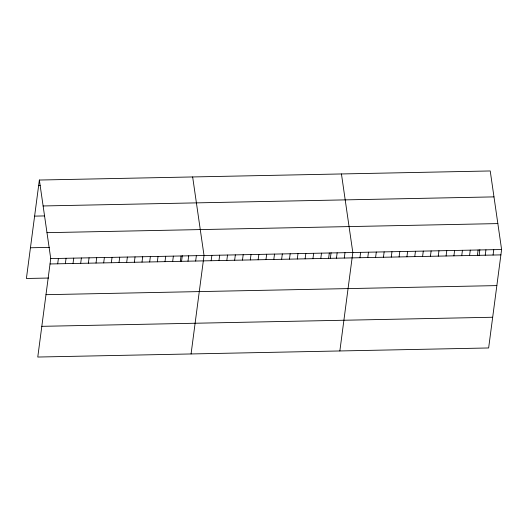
<?xml version="1.0" encoding="UTF-8"?>
<svg xmlns="http://www.w3.org/2000/svg" width="528" height="528" viewBox="0 0 528 528"><rect width="100%" height="100%" fill="white"/><g stroke="black" fill="none" stroke-linecap="round" stroke-linejoin="round"><path stroke-width="0.79" d="M39.362 180.035L50.734 258.595L37.772 357.04L488.638 347.965L501.6 249.52L490.228 170.96L39.362 180.035L26.4 278.48L48.629 278.038M57.691 263.815L58.397 258.443M65.353 263.657L66.066 258.291M73.022 263.505L73.729 258.133M80.685 263.347L81.391 257.981M88.348 263.195L89.06 257.822M96.017 263.043L96.723 257.671M103.679 262.885L104.386 257.519M111.342 262.733L112.048 257.36M119.011 262.581L119.717 257.209M126.674 262.423L127.38 257.05M134.336 262.271L135.043 256.898M142.006 262.112L142.712 256.747M149.668 261.961L150.374 256.588M157.331 261.809L158.037 256.436M165 261.65L165.706 256.278M172.663 261.499L173.369 256.126M180.325 261.34L181.031 255.974M181.526 261.499L182.292 255.651M187.994 261.188L188.701 255.816M195.657 261.037L196.363 255.664M191.07 353.958L204.026 255.512L192.654 176.953M211.154 260.72L211.86 255.354M218.981 260.561L219.688 255.196M226.816 260.41L227.522 255.037M234.643 260.251L235.349 254.879M242.477 260.093L243.184 254.72M250.305 259.934L251.011 254.562M258.139 259.776L258.845 254.404M265.967 259.618L266.673 254.245M273.801 259.459L274.507 254.093M281.629 259.301L282.335 253.935M289.463 259.142L290.169 253.777M297.29 258.991L297.997 253.618M305.125 258.832L305.831 253.46M312.952 258.674L313.658 253.301M320.786 258.515L321.493 253.143M328.614 258.357L329.32 252.985M330.31 258.502L331.082 252.655M336.448 258.199L337.154 252.826M344.276 258.04L344.982 252.668M339.854 350.962L352.816 252.516L341.444 173.956M359.938 257.723L360.644 252.358M367.772 257.572L368.478 252.199M375.599 257.413L376.306 252.041M383.434 257.255L384.14 251.882M391.261 257.096L391.967 251.724M399.089 256.938L399.802 251.566M406.923 256.78L407.629 251.407M414.751 256.621L415.463 251.249M422.585 256.463L423.291 251.097M430.412 256.304L431.125 250.939M438.247 256.146L438.953 250.78M446.074 255.994L446.787 250.622M453.908 255.836L454.615 250.463M461.736 255.677L462.449 250.305M469.57 255.519L470.276 250.147M477.398 255.361L478.111 249.988M479.094 255.506L479.866 249.658M485.232 255.202L485.938 249.83M493.06 255.044L493.772 249.678M38.656 185.407L40.187 185.374M43.111 205.96L493.977 196.885M34.61 216.124L44.576 215.919M46.979 232.67L497.845 223.595M30.446 247.771L49.606 247.381M50.734 258.595L501.6 249.52M50.028 263.967L500.894 254.885M45.982 294.683L496.848 285.602M41.818 326.33L492.683 317.249"/></g></svg>
